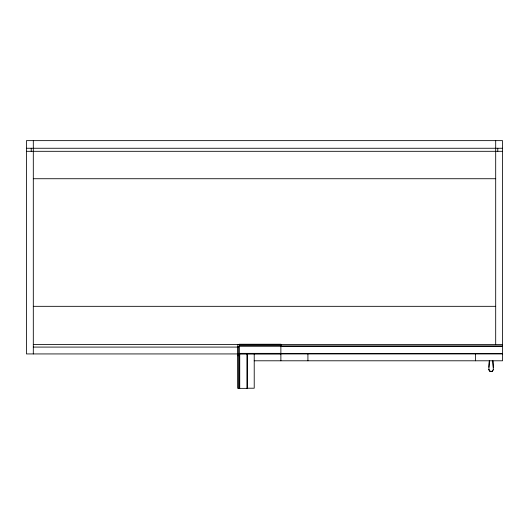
<?xml version="1.0" encoding="UTF-8"?>
<svg xmlns="http://www.w3.org/2000/svg" width="529" height="529" viewBox="0 0 529 529"><rect width="100%" height="100%" fill="white"/><g stroke="black" fill="none" stroke-linecap="round" stroke-linejoin="round"><path stroke-width="0.79" d="M488.849 367.238L489.365 360.752L488.849 369.685L490.231 371.517L492.023 371.517L493.345 369.678L492.836 360.752L493.345 367.258M493.345 369.652L492.023 371.517L491.13 371.649L490.231 371.477L488.849 369.678M492.592 370.875L491.13 371.609M26.45 148.259L502.55 148.259M26.45 151.307L502.55 151.307M33.307 178.729L495.693 178.729M33.307 306.324L495.693 306.324M33.307 344.412L502.55 344.412M239.359 345.748L280.879 345.748M280.879 345.94L502.55 345.94M239.359 346.131L280.879 346.131M239.359 346.316L238.136 346.316L238.209 388.359M280.879 346.316L502.55 346.316M33.307 347.084L238.572 347.084M239.359 353.365L280.879 353.365M280.879 353.557L502.55 353.557M239.359 353.749L280.879 353.749M502.55 353.934L26.45 353.934L26.45 140.641L502.55 140.641L502.55 360.791L254.218 360.791M247.36 388.213L254.218 388.213L254.218 353.934M490.231 371.517L488.849 369.652M497.789 148.259L497.789 151.307M495.693 140.641L495.693 344.412M475.505 353.934L475.505 360.791M307.918 353.934L307.918 360.791M280.879 360.791L280.879 344.234L239.359 344.234L239.353 388.359M247.347 353.934L247.347 388.359L237.825 388.359L237.825 344.412M246.97 353.934L246.97 388.359M239.73 353.934L239.73 388.359M238.043 353.934L238.043 355.838L237.977 353.934M33.307 140.641L33.307 353.934M31.211 148.259L31.211 151.307"/></g></svg>
